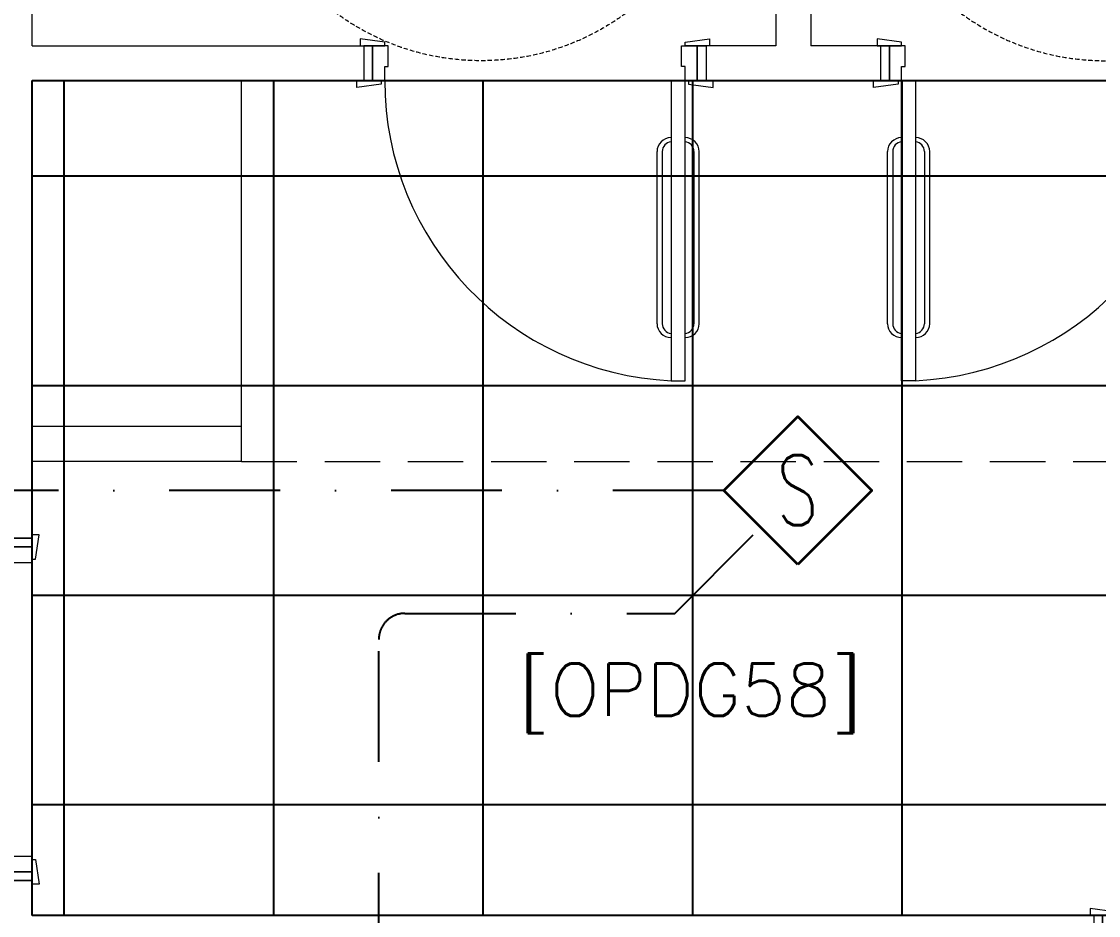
# Model space of a CAD drawing. Header units: inches. Extents: x -246178 to 57169, y -29325 to 19878.
# Drawn here: x 8278 to 11362, y 3883 to 6442 of the extents above; entities that cross this region are included whole.
import ezdxf
from ezdxf.enums import TextEntityAlignment as Align

# ---------------------------------------------------------------- set-up
doc = ezdxf.new("R2010")
doc.units = ezdxf.units.IN
doc.header["$LTSCALE"] = 25
doc.header["$MEASUREMENT"] = 0
for name, pattern in [('00-Ground Floor$0$HIDDEN', [9.525, 6.35, -3.175]), ('00-Ground Floor$0$TRATTEGGIATA', [0.75, 0.5, -0.25]), ('DASHDOT', [25.4, 12.7, -6.35, 0, -6.35])]:
    doc.linetypes.add(name, pattern=pattern)
doc.layers.get('0').update_dxf_attribs({"color": 8})
for name, color, linetype, lineweight in [('00-Ground Floor$0$72_EGR_BASE_TEXT', 252, 'Continuous', 5), ('00-Ground Floor$0$LOADING', 253, 'Continuous', 5), ('00-Ground Floor$0$Proj', 251, 'Continuous', 5), ('00-Ground Floor$0$Walls', 251, 'Continuous', 5), ('00-Ground Floor$0$Wooden Joinery', 251, 'Continuous', 5), ('E-LITE-CLNG-CNDT', 6, 'DASHDOT', 35), ('F-ALRM-CLNG @ 100', 33, 'Continuous', 35), ('F-ALRM-CLNG-CNDT', 51, 'DASHDOT', 25)]:
    doc.layers.add(name, color=color, linetype=linetype, lineweight=lineweight)
doc.layers.add('00-Ground Floor$0$False Ceiling', color=251, linetype='Continuous')
doc.styles.add('00-Ground Floor$0$SIMPLEX', font='SIMPLEX.shx', dxfattribs={"height": 150})
doc.styles.add('DC_Simplex', font='SIMPLEX.shx', dxfattribs={"width": 0.7})

# ---------------------------------------------------------------- blocks, each defined once
blk = doc.blocks.new('00-Ground Floor$0$A$C72370EFE')
at = {"layer": '00-Ground Floor$0$Wooden Joinery'}
for p, q in [((-0.01, -0.03), (-0.01, -0.07)), ((0, -0.03), (-0.01, -0.03)), ((0.04, -0.03), (0.05, -0.03)), ((0.05, -0.03), (0.05, -0.07)), ((-0.01, -0.04), (-0.02, -0.04)), ((-0.01, -0.06), (-0.02, -0.06)), ((0.05, -0.04), (0.06, -0.04)), ((0.05, -0.06), (0.06, -0.06)), ((-0.05, -0.07), (-0.05, -0.16)), ((-0.03, -0.07), (-0.03, -0.16)), ((0, -0.07), (-0.01, -0.07)), ((0.04, -0.07), (0.05, -0.07)), ((0.07, -0.07), (0.07, -0.16)), ((0.09, -0.07), (0.09, -0.16)), ((-0.01, -0.17), (-0.02, -0.17)), ((-0.01, -0.17), (-0.01, -0.19)), ((0.05, -0.17), (0.06, -0.17)), ((0.05, -0.17), (0.05, -0.19)), ((-0.01, -0.19), (-0.02, -0.19)), ((0.05, -0.19), (0.06, -0.19))]:
    blk.add_line(p, q, dxfattribs=at)
for centre, radius, start, end in [((-0.02, -0.07), 0.03, 90, 180), ((-0.02, -0.07), 0.01, 90, 180), ((0.06, -0.07), 0.03, 0, 90), ((0.06, -0.07), 0.01, 0, 90), ((-0.02, -0.16), 0.03, 180, 270), ((-0.02, -0.16), 0.01, 180, 270), ((0.06, -0.16), 0.01, 270, 0), ((0.06, -0.16), 0.03, 270, 0)]:
    blk.add_arc(centre, radius, start, end, dxfattribs=at)
blk = doc.blocks.new('00-Ground Floor$0$A$C5DAD61B4')
at = {"layer": '00-Ground Floor$0$Wooden Joinery'}
for points in [[(80, 959.1), (80, 969.1), (10, 979.1), (10, 959.1)], [(940, 959.1), (940, 969.1), (1010, 979.1), (1010, 959.1)], [(70, 859.1), (70, 849.1), (0, 839.1), (0, 859.1)], [(120, 859.1), (120, 0), (80, 0), (80, 859.1)], [(950, 859.1), (950, 849.1), (1020, 839.1), (1020, 859.1)]]:
    blk.add_lwpolyline(points, close=True, dxfattribs=at)
for points in [[(45, 859.1), (45, 959.1), (20, 959.1), (20, 859.1), (45, 859.1)], [(45, 859.1), (80, 859.1), (80, 899.1), (90, 899.1), (90, 959.1), (45, 959.1), (45, 859.1)], [(975, 859.1), (940, 859.1), (940, 899.1), (930, 899.1), (930, 959.1), (975, 959.1), (975, 859.1)], [(975, 859.1), (975, 959.1), (1000, 959.1), (1000, 859.1), (975, 859.1)]]:
    blk.add_lwpolyline(points, dxfattribs=at)
blk.add_arc((80, 859.1), 860, 272.666, 0, dxfattribs=at)
at = {"layer": '00-Ground Floor$0$Wooden Joinery', "xscale": 999.9999999998854, "yscale": 999.9999999998854, "zscale": 999.9999999998854, "rotation": 180}
blk.add_blockref('00-Ground Floor$0$A$C72370EFE', (120, 0), dxfattribs=at)
blk = doc.blocks.new('00-Ground Floor$0$Wheelchair')
for p, q in [((9688.8, 4580.4), (9636.3, 4519)), ((9688.8, 4580.4), (9913.2, 4363.8)), ((9695.9, 4532.4), (9716, 4554.1)), ((9647.3, 4524.1), (9584.2, 4494.7)), ((9709.9, 4426.2), (9647.3, 4524.1)), ((9695.9, 4532.4), (9738.4, 4489.9)), ((9762.6, 4492.4), (9766.7, 4505.2)), ((9584.2, 4494.7), (9568.2, 4476.7)), ((9568.2, 4476.7), (9665.9, 4393.6)), ((9698.4, 4444.2), (9735.9, 4492.5)), ((9738.4, 4489.9), (9752.5, 4485)), ((9752.5, 4485), (9762.6, 4492.4)), ((9968.8, 4285), (9757.7, 4488.8)), ((9586.8, 4461), (9580.1, 4453.2)), ((9580.1, 4453.2), (9656.4, 4390)), ((9709.9, 4426.2), (9663.7, 4398.5)), ((9779.1, 4383.2), (9709.9, 4426.2)), ((9900.5, 4350.6), (9959.2, 4411.4)), ((9959.2, 4411.4), (10010.4, 4361.2)), ((9656.4, 4390), (9661.8, 4397.1)), ((9665.9, 4393.6), (9695.8, 4341.1)), ((9759.9, 4375.2), (9778.4, 4384.2)), ((9778.4, 4384.2), (9904.8, 4281.6)), ((9933.8, 4386.5), (9932, 4388.3)), ((9934.6, 4342.8), (9980.6, 4390.4)), ((9951.7, 4408.7), (9954.5, 4406)), ((9975.8, 4385.5), (10035.6, 4327.8)), ((9426, 4292.7), (9452.6, 4357.1)), ((9452.6, 4357.1), (9469.8, 4373.8)), ((9469.8, 4373.8), (9557.2, 4280)), ((9486.4, 4356), (9493.9, 4363)), ((9493.9, 4363), (9560.4, 4289.7)), ((9759.9, 4375.2), (9711.9, 4320.3)), ((9732.8, 4330.6), (9756, 4349.7)), ((9756, 4349.7), (9802, 4345.5)), ((9934.3, 4342.8), (9906.5, 4356.1)), ((9950.7, 4359.5), (9980.6, 4330.3)), ((10015.9, 4307.3), (9956.1, 4365)), ((10010.4, 4361.2), (10005.8, 4356.5)), ((9695.8, 4341.1), (9709.9, 4321.7)), ((9751.1, 4275.1), (9711.9, 4320.3)), ((9732.8, 4330.6), (9727.3, 4319.9)), ((9778.1, 4291.7), (9727.3, 4319.9)), ((9802, 4345.5), (9893.6, 4285.1)), ((9934.7, 4342.9), (10054.3, 4227.4)), ((9980.6, 4330.3), (9986.1, 4336)), ((9371.6, 4248.8), (9430.7, 4303.9)), ((9526.6, 4234.6), (9426, 4292.7)), ((9560.4, 4289.7), (9553.6, 4283.9)), ((9775.8, 4283), (9778.1, 4291.7)), ((9890.5, 4287.2), (9880.7, 4247.5)), ((9966.8, 4282.3), (9975.4, 4291.3)), ((9975.4, 4291.3), (9984.9, 4294.4)), ((10121.6, 4286.3), (10128.5, 4293.5)), ((10128.5, 4293.5), (10506.2, 3929)), ((9526.6, 4234.6), (9552.2, 4282)), ((9557.2, 4280), (9611, 4252.4)), ((9770.8, 4244.3), (9751.1, 4275.1)), ((9789, 4271.5), (9775.8, 4283)), ((9836.1, 4243.1), (9789, 4271.5)), ((9891.8, 4246.6), (9904.8, 4281.6)), ((9893.6, 4285.1), (9904.8, 4281.6)), ((9904.8, 4281.6), (9992.8, 4255.2)), ((9964, 4272.7), (9966.8, 4282.3)), ((9977.3, 4259.9), (9964, 4272.7)), ((9967.7, 4265.7), (9965.5, 4263.4)), ((10183.1, 4143.7), (10063.9, 4258.7)), ((10489.5, 3888.5), (10084.1, 4279.7)), ((10129.9, 4278.3), (10109.5, 4257.2)), ((10137.1, 4271.4), (10116.7, 4250.3)), ((10121.6, 4286.3), (10499.3, 3921.8)), ((9371.6, 4248.8), (9598.1, 4034.2)), ((9419.9, 4243.9), (9399.1, 4222.7)), ((9419.9, 4243.9), (9464.3, 4203.2)), ((9508.1, 4245.3), (9461.6, 4205.7)), ((9572.7, 4167.4), (9526.6, 4234.6)), ((9579.9, 4186.9), (9632.5, 4237.3)), ((9611, 4252.4), (9631.1, 4239.2)), ((9679.4, 4200.1), (9632.5, 4237.3)), ((9989.6, 3975.8), (9770.8, 4244.3)), ((9879.4, 4247.6), (9836.1, 4243.1)), ((9891.8, 4246.6), (9879.4, 4247.6)), ((9966.5, 4198.9), (9891.8, 4246.6)), ((9992.8, 4255.2), (10043.4, 4233.2)), ((10043.4, 4233.2), (10099.8, 4203.2)), ((9464.3, 4203.2), (9469.8, 4189.4)), ((9623.1, 4216), (9605.2, 4191.9)), ((9623.1, 4216), (9633.6, 4221.9)), ((9664, 4172.4), (9633.6, 4221.9)), ((9711.1, 4181.9), (9679.4, 4200.1)), ((10005.5, 4168.6), (9966.5, 4198.9)), ((10099.8, 4203.2), (10116.9, 4183)), ((9462.9, 4179), (9450.3, 4174.3)), ((9469.8, 4189.4), (9462.9, 4179)), ((9679.2, 3982.3), (9466.2, 4184.1)), ((9579.9, 4186.9), (9571.7, 4168)), ((9571.7, 4168), (9679.8, 4046.3)), ((9605.2, 4191.9), (9611.4, 4146.2)), ((9672.6, 4175.1), (9664, 4172.4)), ((9684.7, 4162.4), (9672.6, 4175.1)), ((9989.1, 3975.3), (9711.1, 4181.9)), ((10047.5, 4143.9), (10005.5, 4168.6)), ((10087.4, 4131), (10130.2, 4164)), ((10116.9, 4183), (10155.6, 4163.8)), ((10130.2, 4164), (10120, 4181.2)), ((10155.6, 4163.8), (10251.2, 4093.6)), ((9611.4, 4146.2), (9675.8, 4057.3)), ((9715.1, 4116.7), (9684.7, 4162.4)), ((9851.9, 4142.1), (9833.2, 4122.2)), ((9849, 4139.2), (9835.9, 4124.9)), ((10087.4, 4131), (10047.5, 4143.9)), ((9712.6, 4073.2), (9715.1, 4116.7)), ((9816.8, 4105.4), (9835.9, 4124.9)), ((10135, 4071.7), (10087.4, 4131)), ((9673.6, 4060.4), (9712.8, 4071.9)), ((9714.2, 4060.8), (9712.6, 4073.2)), ((10097.7, 4073.5), (9997.2, 3968.1)), ((10187.6, 4070.2), (10097.7, 4073.5)), ((10204.7, 4088.4), (10101.2, 3978.7)), ((10251.2, 4093.6), (10204.7, 4088.4)), ((10251.2, 4093.6), (10275.8, 4069.8)), ((9610.7, 4047.5), (9552.6, 3986.2)), ((9619.9, 4014.1), (9605.4, 4041.3)), ((9675.8, 4057.3), (9679.8, 4046.3)), ((9714.2, 4060.8), (9679.8, 4046.3)), ((9679.8, 4046.3), (9710.1, 3959.6)), ((9765.1, 3988.4), (9714.2, 4060.8)), ((10275.8, 4069.8), (10283, 4047)), ((10283, 4047), (10281.4, 4032.7)), ((10469.2, 3867.5), (10283.1, 4047.1)), ((9576.3, 4012.7), (9574.4, 4014.4)), ((9619.9, 4013.8), (9574.4, 3965.8)), ((9619.9, 4013.8), (9740.6, 3899.4)), ((10281.4, 4032.7), (10176, 3886.7)), ((10271, 4018.3), (10309.2, 3981.4)), ((9552.6, 3986.2), (9605, 3937.3)), ((9554.9, 3993.8), (9557.7, 3991.1)), ((9659, 3934.2), (9598.7, 3991.4)), ((9604, 3997), (9634.5, 3968.4)), ((9681.9, 3984.4), (9673.3, 3975.3)), ((9691.3, 3987.6), (9681.9, 3984.4)), ((9704.7, 3974.8), (9691.3, 3987.6)), ((9698.5, 3984.2), (9700.7, 3986.4)), ((9797.1, 3950.8), (9765.1, 3988.4)), ((10101.2, 3978.7), (10059.8, 3939.5)), ((10101.2, 3978.7), (10167.6, 3911)), ((10294.8, 3967.5), (10259.1, 4001.9)), ((10310.6, 3982.9), (10291.2, 3962.7)), ((10389.2, 3907.1), (10310.6, 3982.9)), ((9579.2, 3970.8), (9639.5, 3913.6)), ((9634.5, 3968.4), (9629, 3962.7)), ((9673.3, 3975.3), (9670.6, 3965.7)), ((9710.1, 3959.6), (9734.3, 3910)), ((9823.7, 3909.9), (9797.1, 3950.8)), ((9896.3, 3862.9), (9997.1, 3968)), ((9989.1, 3975.3), (9986.9, 3977.9)), ((10002.4, 3961.7), (9989.1, 3975.3)), ((9993.9, 3948), (9991.2, 3909.5)), ((10002.4, 3961.7), (9993.9, 3948)), ((9997.1, 3968.1), (9995.9, 3966.7)), ((10002.4, 3961.7), (10003.2, 3962.2)), ((10003.8, 3963), (10017, 3972.2)), ((10017, 3972.2), (10055.4, 3976.6)), ((10055.4, 3976.6), (10092.1, 3970.4)), ((10291.2, 3962.7), (10369.7, 3886.9)), ((9605, 3937.3), (9609.5, 3942)), ((10491.3, 3929.5), (10470.9, 3908.4)), ((10499.3, 3921.8), (10506.2, 3929)), ((9830, 3774.5), (9709.7, 3888.4)), ((9734.3, 3910), (9766.8, 3855.1)), ((9838.4, 3870.6), (9823.7, 3909.9)), ((9991.2, 3909.5), (9999, 3873.1)), ((9991.2, 3863.6), (10028.5, 3906.8)), ((10369.7, 3886.9), (10389.2, 3907.1)), ((9689.7, 3867.2), (10098.6, 3479.7)), ((9766.8, 3855.1), (9787.8, 3838.9)), ((9838.4, 3870.6), (9807.3, 3826.4)), ((9899.8, 3825.8), (9838.4, 3870.6)), ((9886.2, 3755.3), (9991.2, 3863.6)), ((9903.6, 3773.2), (9896.3, 3862.9)), ((9991.2, 3863.6), (10061.7, 3800.3)), ((9684.7, 3829.6), (9677.9, 3822.3)), ((9684.7, 3829.6), (10065.8, 3468.5)), ((9693.1, 3821.6), (9713.3, 3842.9)), ((9700.4, 3814.7), (9720.5, 3836)), ((9787.8, 3838.9), (9808.6, 3801)), ((9807.3, 3826.4), (9789.7, 3835.8)), ((9677.9, 3822.3), (10058.9, 3461.2)), ((9808.6, 3801), (9883.1, 3708.7)), ((9945.2, 3681.2), (10086.4, 3793)), ((9883.1, 3708.7), (9886.2, 3755.3)), ((9883.1, 3708.7), (9907.9, 3685.2)), ((10011, 3670.7), (9975, 3704.8)), ((9907.9, 3685.2), (9931, 3679)), ((10118.7, 3500.9), (9930.9, 3678.8)), ((9931, 3679), (9945.2, 3681.2)), ((9959.2, 3692.3), (9997.7, 3655.7)), ((9996.3, 3654.2), (10015.6, 3674.6)), ((10015.6, 3674.6), (10094.8, 3599.5)), ((10075.5, 3579.1), (9996.3, 3654.2)), ((10094.8, 3599.5), (10075.5, 3579.1)), ((10057.7, 3476.1), (10077.9, 3497.4)), ((10065.8, 3468.5), (10058.9, 3461.2))]:
    blk.add_line(p, q)
at = {"color": 30, "linetype": '00-Ground Floor$0$TRATTEGGIATA'}
blk.add_circle((9928.9, 4043.3), 700, dxfattribs=at)
for centre, radius, start, end in [((9941.8, 4398.5), 14.2, 46.0147, 226.0147), ((10025.7, 4317.5), 14.2, 226.0147, 46.0147), ((10074, 4269.2), 14.6, 46.0147, 226.0147), ((9564.6, 4004.1), 14.2, 46.5424, 226.5424), ((9694.4, 4260), 626.4, 320.2511, 335.2615), ((9694.4, 4260), 616.4, 321.5411, 333.0972), ((9649.3, 3923.9), 14.2, 226.5424, 46.5424), ((9699.7, 3877.8), 14.6, 46.5424, 226.5424), ((10097.1, 3872.9), 80.1, 316.0147, 28.3763), ((10479.4, 3878), 14.6, 226.0147, 46.0147), ((9692, 4257.4), 626.4, 297.2956, 312.306), ((10096.6, 3872.4), 80.1, 244.1807, 316.5424), ((9692, 4257.4), 616.4, 299.4599, 311.0159), ((10108.7, 3490.3), 14.6, 226.5424, 46.5424)]:
    blk.add_arc(centre, radius, start, end)
blk = doc.blocks.new('00-Ground Floor$0$A$Ce9e1c4c3')
at = {"layer": '00-Ground Floor$0$False Ceiling', "color": 254}
for p, q in [((-91692.1, 6272.6, 0), (-87332.1, 6272.6, 0)), ((-91692.1, 3882.6, 0), (-91692.1, 6272.6, 0)), ((-87332.1, 3882.6, 0), (-91692.1, 3882.6, 0))]:
    blk.add_line(p, q, dxfattribs=at)
at = {"layer": '00-Ground Floor$0$False Ceiling', "color": 254, "linetype": 'Continuous'}
for p, q in [((-91600, 3882.6), (-91600, 6272.6)), ((-91000, 3882.6), (-91000, 6272.6)), ((-90400, 3882.6), (-90400, 6272.6)), ((-89800, 3882.6), (-89800, 6272.6)), ((-89200, 3882.6), (-89200, 6272.6)), ((-91692.1, 6000), (-87332.1, 6000)), ((-91692.1, 5400), (-87332.1, 5400)), ((-91692.1, 4800), (-87332.1, 4800)), ((-91692.1, 4200), (-87332.1, 4200))]:
    blk.add_line(p, q, dxfattribs=at)
blk = doc.blocks.new('00-Ground Floor')
at = {"layer": '00-Ground Floor$0$Proj', "linetype": '00-Ground Floor$0$HIDDEN'}
blk.add_line((8907.9, 5182.6, 0), (12067.9, 5182.6, 0), dxfattribs=at)
at = {"layer": '00-Ground Floor$0$Walls'}
for p, q in [((8307.9, 6372.6, 0), (8307.9, 8572.6, 0)), ((10437.9, 8572.6, 0), (10437.9, 6372.6, 0)), ((10537.9, 8572.6, 0), (10537.9, 6372.6, 0)), ((8307.9, 6372.6, 0), (9257.9, 6372.6, 0)), ((9257.9, 6372.6, 0), (9257.9, 6272.6, 0)), ((10437.9, 6372.6, 0), (10237.9, 6372.6, 0)), ((10237.9, 6372.6, 0), (10237.9, 6272.6, 0)), ((10737.9, 6372.6, 0), (10537.9, 6372.6, 0)), ((10737.9, 6372.6, 0), (10737.9, 6272.6, 0)), ((8307.9, 6272.6, 0), (9257.9, 6272.6, 0)), ((8307.9, 5282.6, 0), (8307.9, 6272.6, 0)), ((10737.9, 6272.6, 0), (10237.9, 6272.6, 0)), ((8907.9, 5282.6, 0), (8307.9, 5282.6, 0)), ((8907.9, 5182.6, 0), (8907.9, 5282.6, 0)), ((8907.9, 5182.6, 0), (8307.9, 5182.6, 0)), ((8307.9, 5182.6, 0), (8307.9, 4962.6, 0)), ((8207.9, 4962.6, 0), (8307.9, 4962.6, 0)), ((8207.9, 3982.6, 0), (8307.9, 3982.6, 0)), ((8307.9, 3882.6, 0), (8307.9, 3982.6, 0)), ((8307.9, 3882.6, 0), (11347.9, 3882.6, 0))]:
    blk.add_line(p, q, dxfattribs=at)
at = {"layer": '00-Ground Floor$0$Wooden Joinery'}
for p, q in [((8907.9, 5282.6, 0), (8907.9, 6272.6, 0)), ((10097.6, 5576.8, 0), (10097.6, 6069.6, 0)), ((10112.5, 6069.6, 0), (10112.5, 5576.8, 0)), ((10203.3, 6069.6, 0), (10203.3, 5576.8, 0)), ((10218.2, 5576.8, 0), (10218.2, 6069.6, 0)), ((10757.6, 5576.8, 0), (10757.6, 6069.6, 0)), ((10772.6, 6069.6, 0), (10772.6, 5576.8, 0)), ((10863.4, 6069.6, 0), (10863.4, 5576.8, 0)), ((10878.3, 5576.8, 0), (10878.3, 6069.6, 0))]:
    blk.add_line(p, q, dxfattribs=at)
at = {"layer": '00-Ground Floor$0$Wooden Joinery', "elevation": 0}
for points in [[(9317.9, 6372.6), (9317.9, 6382.6), (9247.9, 6392.6), (9247.9, 6372.6)], [(10177.9, 6372.6), (10177.9, 6382.6), (10247.9, 6392.6), (10247.9, 6372.6)], [(10797.9, 6372.6), (10797.9, 6382.6), (10727.9, 6392.6), (10727.9, 6372.6)], [(9307.9, 6272.6), (9307.9, 6262.6), (9237.9, 6252.6), (9237.9, 6272.6)], [(10137.9, 6272.6), (10137.9, 5413.5), (10177.9, 5413.5), (10177.9, 6272.6)], [(10187.9, 6272.6), (10187.9, 6262.6), (10257.9, 6252.6), (10257.9, 6272.6)], [(10787.9, 6272.6), (10787.9, 6262.6), (10717.9, 6252.6), (10717.9, 6272.6)], [(10837.9, 6272.6), (10837.9, 5413.5), (10797.9, 5413.5), (10797.9, 6272.6)]]:
    blk.add_lwpolyline(points, close=True, dxfattribs=at)
for points in [[(9282.9, 6272.6), (9282.9, 6372.6), (9257.9, 6372.6), (9257.9, 6272.6), (9282.9, 6272.6)], [(9282.9, 6272.6), (9317.9, 6272.6), (9317.9, 6312.6), (9327.9, 6312.6), (9327.9, 6372.6), (9282.9, 6372.6), (9282.9, 6272.6)], [(10237.9, 6272.6), (10177.9, 6272.6), (10177.9, 6312.6), (10167.9, 6312.6), (10167.9, 6372.6), (10212.9, 6372.6), (10212.9, 6272.6)], [(10212.9, 6272.6), (10212.9, 6372.6), (10237.9, 6372.6), (10237.9, 6272.6)], [(10762.9, 6272.6), (10762.9, 6372.6), (10737.9, 6372.6), (10737.9, 6272.6), (10797.9, 6272.6)], [(10797.9, 6272.6), (10797.9, 6312.6), (10807.9, 6312.6), (10807.9, 6372.6), (10762.9, 6372.6), (10762.9, 6272.6)]]:
    blk.add_lwpolyline(points, dxfattribs=at)
at = {"layer": '00-Ground Floor$0$Wooden Joinery'}
for centre, radius, start, end in [((10177.9, 6272.6, 0), 860, 180, 267.334), ((10797.9, 6272.6, 0), 860, 272.666, 0), ((10137.4, 6069.6, 0), 39.8, 89.9998, 179.9998), ((10178.4, 6069.6, 0), 39.8, 0.0002, 90.0002), ((10797.5, 6069.6, 0), 39.8, 89.9998, 179.9998), ((10838.5, 6069.6, 0), 39.8, 0.0002, 90.0002), ((10140.4, 6069.6, 0), 27.9, 95.0254, 179.9998), ((10175.4, 6069.6, 0), 27.9, 0.0002, 84.8316), ((10800.4, 6069.6, 0), 27.9, 95.1684, 179.9998), ((10835.5, 6069.6, 0), 27.9, 0.0002, 84.9746), ((10137.4, 5576.8, 0), 39.8, 179.9998, 269.9998), ((10140.4, 5576.8, 0), 27.9, 179.9998, 264.9746), ((10175.4, 5576.8, 0), 27.9, 275.1684, 0.0002), ((10178.4, 5576.8, 0), 39.8, 270.0002, 0.0002), ((10797.5, 5576.8, 0), 39.8, 179.9998, 269.9998), ((10800.4, 5576.8, 0), 27.9, 179.9998, 264.8316), ((10835.5, 5576.8, 0), 27.9, 275.0254, 0.0002), ((10838.5, 5576.8, 0), 39.8, 270.0002, 0.0002)]:
    blk.add_arc(centre, radius, start, end, dxfattribs=at)
at = {"layer": '00-Ground Floor$0$False Ceiling', "color": 254}
blk.add_blockref('00-Ground Floor$0$A$Ce9e1c4c3', (100000, 0), dxfattribs=at)
at = {"layer": '00-Ground Floor$0$LOADING', "rotation": 90.00000000000001}
blk.add_blockref('00-Ground Floor$0$Wheelchair', (13637.2, -2899.3, 0), dxfattribs=at)
at = {"layer": '00-Ground Floor$0$LOADING', "xscale": -1, "rotation": 270}
blk.add_blockref('00-Ground Floor$0$Wheelchair', (7338.6, -2899.3, 0), dxfattribs=at)
at = {"layer": '00-Ground Floor$0$Wooden Joinery', "xscale": -1, "rotation": 270}
blk.add_blockref('00-Ground Floor$0$A$C5DAD61B4', (7348.9, 3962.6, 0), dxfattribs=at)
at = {"layer": '00-Ground Floor$0$Wooden Joinery', "xscale": -1}
blk.add_blockref('00-Ground Floor$0$A$C5DAD61B4', (12347.9, 2923.5, 0), dxfattribs=at)
at = {"layer": '00-Ground Floor$0$72_EGR_BASE_TEXT', "insert": (10193.3, 4604, 0), "char_height": 150, "attachment_point": 2, "style": '00-Ground Floor$0$SIMPLEX'}
blk.add_mtext('[OPDG58]', dxfattribs=at)
blk = doc.blocks.new('A$C5CF53093')
blk.add_lwpolyline([(0, -212.1), (-212.1, 0), (0, 212.1), (212.1, 0)], close=True)
blk = doc.blocks.new('*U12')
at = {"xscale": 0.01, "yscale": 0.01, "zscale": 0.01}
blk.add_blockref('A$C5CF53093', (0.007, -0.007), dxfattribs=at)
at = {"color": 6, "style": 'DC_Simplex', "width": 0.7, "flags": 8}
blk.add_attdef('TYPE', text='', height=2, rotation=360, dxfattribs=at).set_placement((0, 0), align=Align.MIDDLE_CENTER)

msp = doc.modelspace()

# ---------------------------------------------------------------- linework, layer by layer
at = {"layer": 'F-ALRM-CLNG-CNDT'}
for points in [[(10288.6, 5099.3), (7512.3, 5099.3, -0.414214), (7437.3, 5174.3), (7437.3, 7616.4, 0.414214), (7362.3, 7691.4), (5227.9, 7691.4)], [(9300.7, 511.4), (9300.7, 4672.4, -0.414214), (9375.7, 4747.4), (10148.8, 4747.4), (10394.6, 4993.2)]]:
    msp.add_lwpolyline(points, format="xyb", dxfattribs=at)

# ---------------------------------------------------------------- block references
at = {"layer": 'E-LITE-CLNG-CNDT'}
msp.add_blockref('00-Ground Floor', (0, 0), dxfattribs=at)
at = {"layer": 'F-ALRM-CLNG @ 100', "xscale": 100, "yscale": 100, "zscale": 100}
msp.add_blockref('*U12', (10500, 5100), dxfattribs=at).add_auto_attribs({'TYPE': 'S'})

doc.saveas('drawing.dxf')
